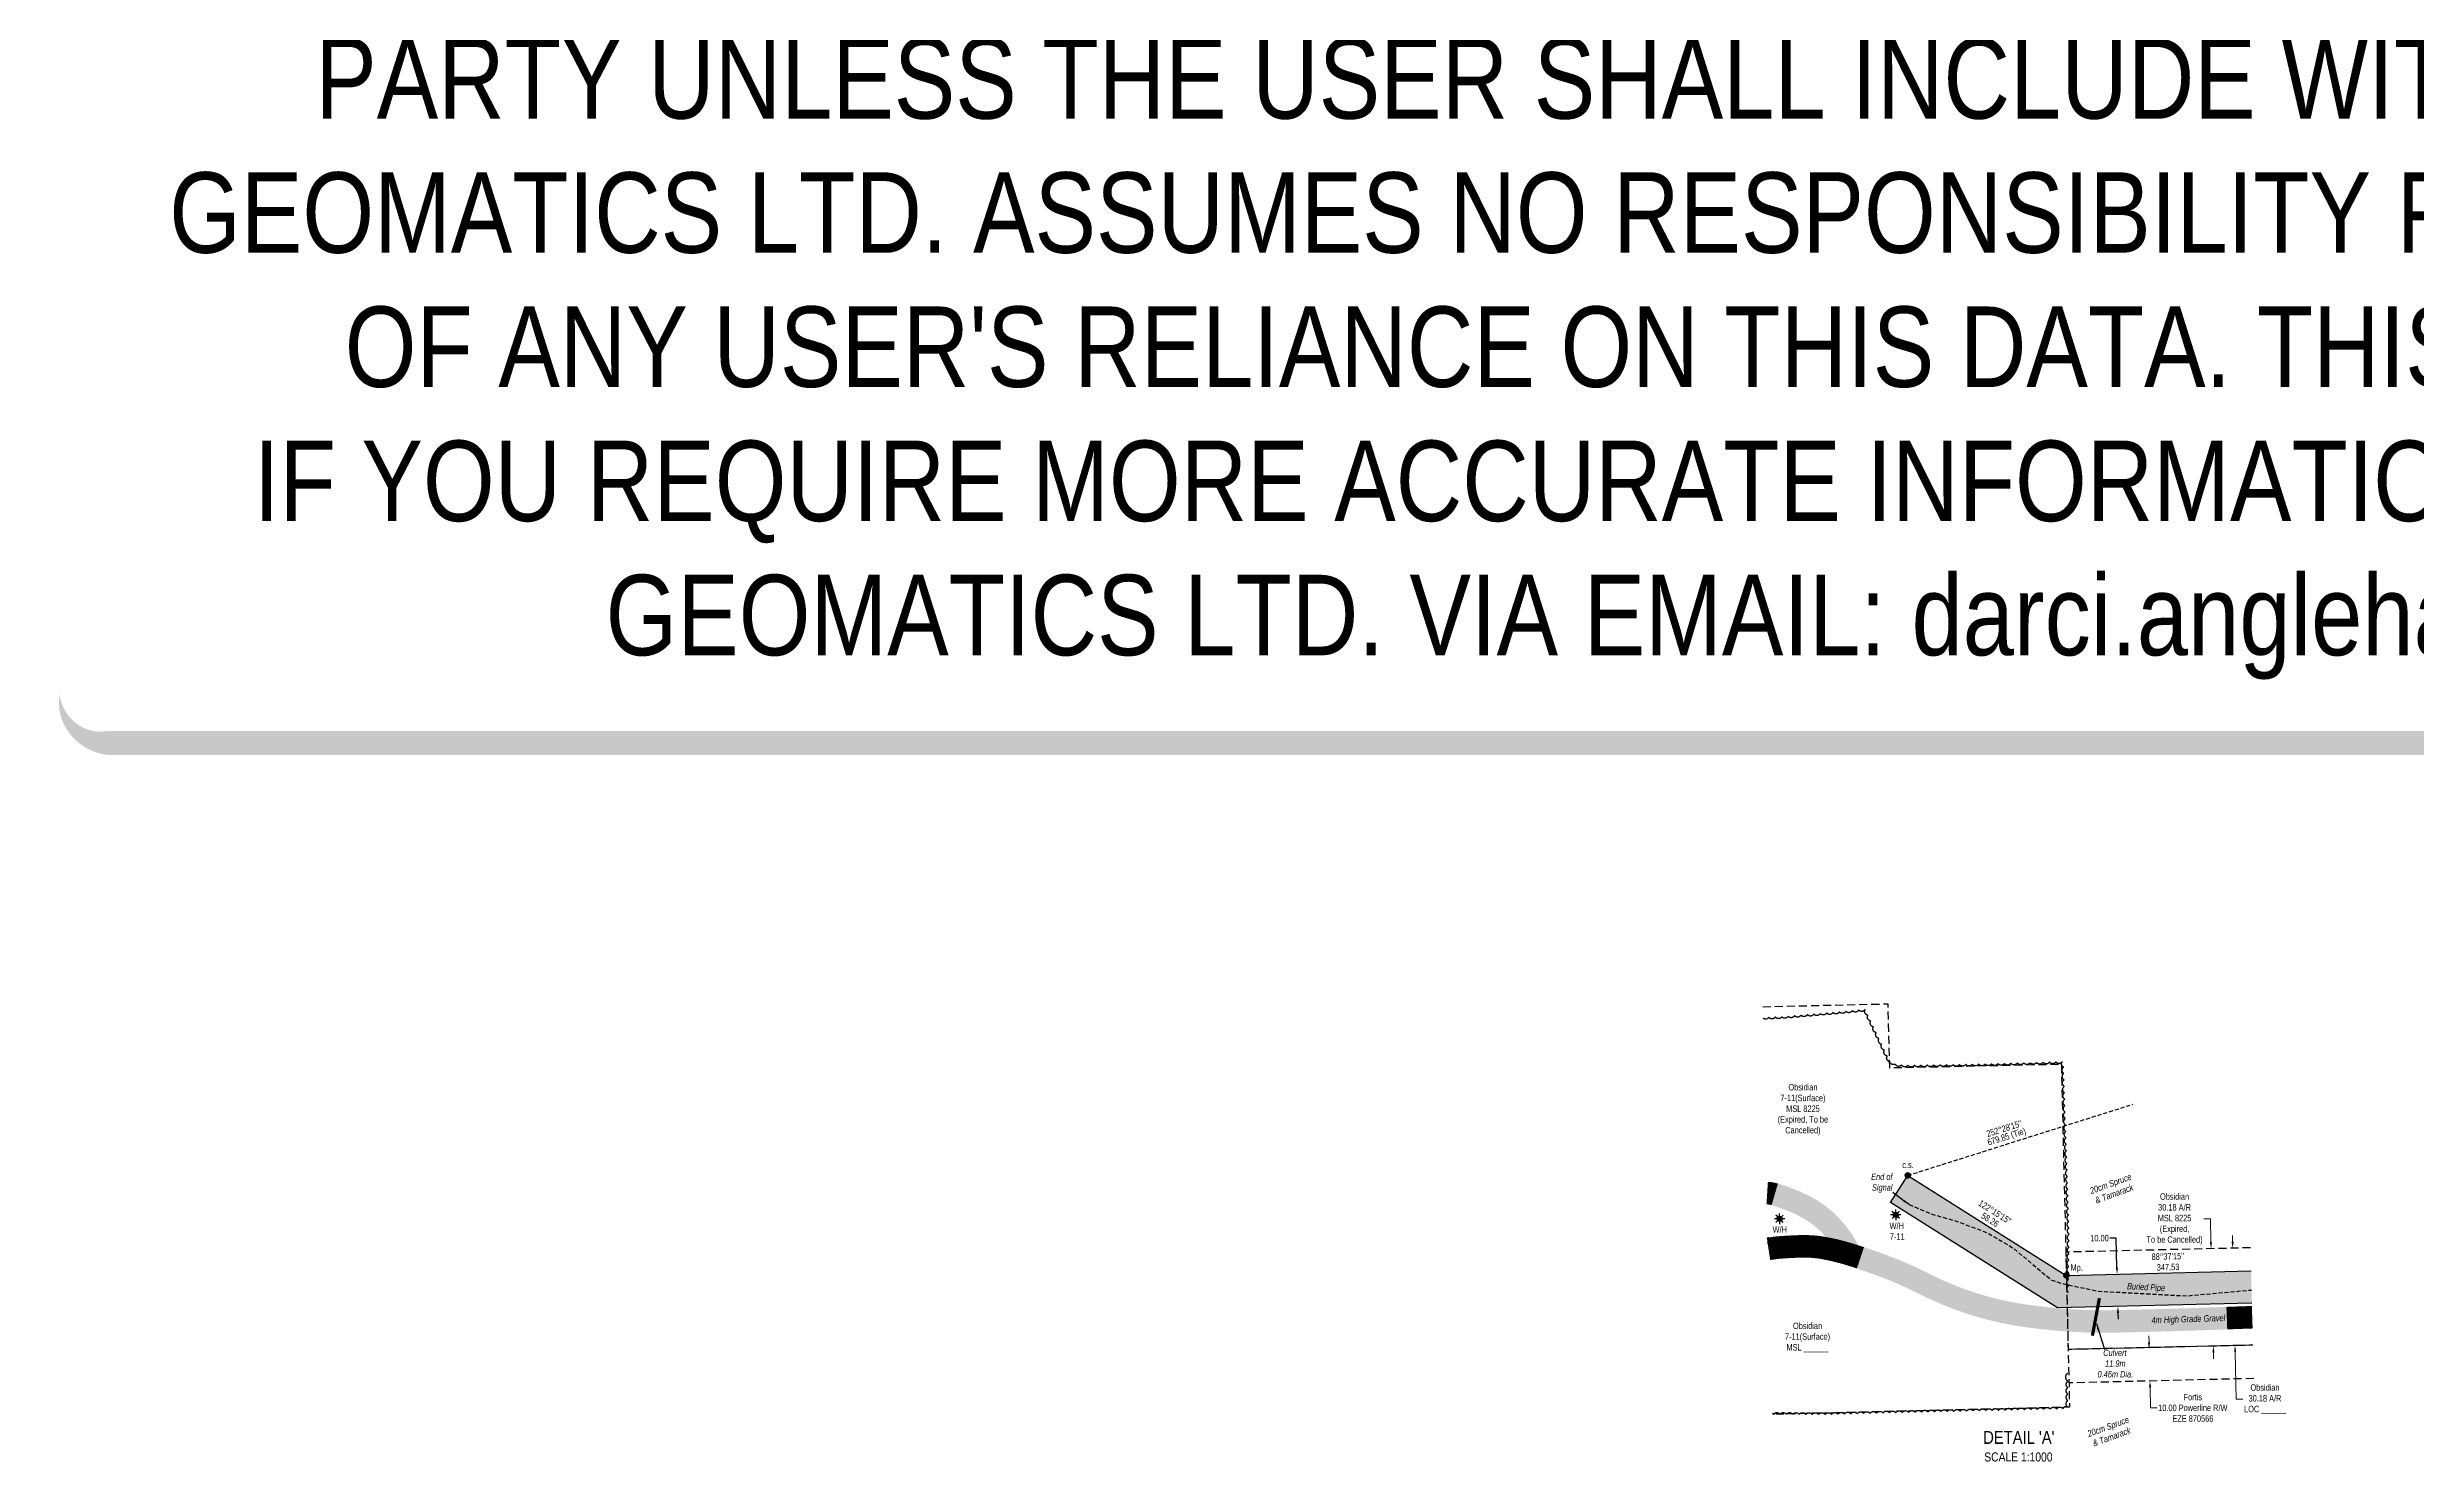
# Model space of a CAD drawing. Extents: x 616083 to 623979, y 5886983 to 5891479.
# Drawn here: x 616083 to 619764, y 5887086 to 5889283 of the extents above; entities that cross this region are included whole.
import ezdxf
from ezdxf.enums import TextEntityAlignment as Align

# ---------------------------------------------------------------- set-up
doc = ezdxf.new("R2010")
doc.units = 0
doc.header["$LTSCALE"] = 5
doc.header["$PDSIZE"] = 0.5
for name, pattern in [('0', [1, 1, 0]), ('foc-ACCESSROAD', [3.75, 2.5, -1.25]), ('foc-FLOWLINE', [3.75, 2.5, -1.25]), ('foc-TIELINE', [1.875, 1.25, -0.625]), ('UG_PIPE', [1.875, 1.25, -0.625])]:
    doc.linetypes.add(name, pattern=pattern)
doc.layers.get('Defpoints').update_dxf_attribs({"color": 9})
for name, color, linetype, lineweight in [('AS-GENERAL', 48, 'Continuous', 18), ('C-AR-T', 13, 'Continuous', 9), ('C-WS-T', 13, 'Continuous', 9), ('F-EZE-T', 190, 'Continuous', 9), ('T-TEXT', 48, 'Continuous', 18)]:
    doc.layers.add(name, color=color, linetype=linetype, lineweight=lineweight)
for name, color, linetype in [('AS-PIPE-UG', 44, 'UG_PIPE'), ('AS-PIPE-UG-T', 44, 'Continuous'), ('AS-ROADS', 254, 'Continuous'), ('C-AR', 13, 'foc-ACCESSROAD'), ('C-WS', 13, 'foc-ACCESSROAD'), ('C-WS-S', 8, 'Continuous'), ('DETAIL-T', 7, 'Continuous'), ('F-EZE', 190, 'foc-FLOWLINE'), ('L-BD', 7, 'Continuous'), ('L-BD1', 253, 'Continuous'), ('L-MON', 1, 'Continuous'), ('L-TIE', 7, 'foc-TIELINE'), ('P-PROPOSED', 10, 'Continuous'), ('P-PROPOSED-H', 21, 'Continuous'), ('P-TXT', 4, 'Continuous'), ('T-BUSH', 110, '0'), ('T-BUSH-T', 110, 'Continuous')]:
    doc.layers.add(name, color=color, linetype=linetype)
doc.layers.add('DISCLAIMER', color=7, linetype='Continuous', plot=False)
doc.styles.add('80', font='ARIALN.TTF', dxfattribs={"height": 10})
doc.styles.add('80CG', font='ARIALN.TTF', dxfattribs={"height": 10})
doc.styles.add('80L', font='ARIALN.TTF', dxfattribs={"height": 10})
doc.dimstyles.new('Compass 5 000', dxfattribs={"dimscale": 5, "dimtxt": 9, "dimasz": 2, "dimexe": 0.2, "dimexo": 0.0625, "dimgap": 0.5, "dimtad": 0, "dimtih": 1, "dimtoh": 1, "dimzin": 0, "dimdsep": 46, "dimtxsty": '80CG', "dimcen": 0.1, "dimse1": 1, "dimse2": 1, "dimclrd": 256, "dimclrt": 256, "dimaunit": 1, "dimadec": 4, "dimazin": 0, "dimtfac": 0.06, "dimtofl": 0, "dimtmove": 0, "dimatfit": 1, "dimfxl": 0.2, "dimtolj": 1, "dimtzin": 0, "dimlwd": -1, "dimarcsym": 0})

# ---------------------------------------------------------------- blocks, each defined once
blk = doc.blocks.new('*D448')
at = {"layer": 'Defpoints', "color": 0, "transparency": 16777216}
for p in [(619298.2, 5887377.3), (619337.9, 5887378.2), (619339.1, 5887328.2)]:
    blk.add_point(p, dxfattribs=at)
at = {"layer": 'P-TXT', "transparency": 16777216}
for p, q in [((619296.8, 5887433.2), (619286.8, 5887433.2)), ((619297.9, 5887387.2), (619296.8, 5887433.2)), ((619299.6, 5887317.3), (619299.9, 5887307.3))]:
    blk.add_line(p, q, dxfattribs=at)
for points in [[(619299.6, 5887387.3), (619296.3, 5887387.2), (619298.2, 5887377.3)], [(619301.3, 5887317.3), (619298, 5887317.2), (619299.4, 5887327.3)]]:
    blk.add_solid(points, dxfattribs=at)
at = {"layer": 'P-TXT', "transparency": 16777216, "insert": (619270.9, 5887433.2), "char_height": 10, "attachment_point": 5, "style": '80CG'}
blk.add_mtext('\\A1;10.00', dxfattribs=at)
blk = doc.blocks.new('*D447')
at = {"layer": 'Defpoints', "color": 0, "transparency": 16777216}
for p in [(619752.3, 5887271.2), (619349.2, 5887211.3), (619753.5, 5887221.2)]:
    blk.add_point(p, dxfattribs=at)
at = {"layer": 'F-EZE-T', "transparency": 16777216}
for p, q in [((619347.8, 5887271.3), (619347.5, 5887281.3)), ((619349.5, 5887201.3), (619350.3, 5887169.6)), ((619350.3, 5887169.6), (619360.3, 5887169.6))]:
    blk.add_line(p, q, dxfattribs=at)
for points in [[(619349.4, 5887271.4), (619346.1, 5887271.3), (619348, 5887261.3)], [(619351.2, 5887201.4), (619347.8, 5887201.3), (619349.2, 5887211.3)]]:
    blk.add_solid(points, dxfattribs=at)
at = {"layer": 'F-EZE-T', "transparency": 16777216, "insert": (619415.9, 5887169.6), "char_height": 10, "attachment_point": 5, "style": '80CG'}
blk.add_mtext('\\A1;Fortis\\P10.00 Powerline R/W\\PEZE 870566', dxfattribs=at)
blk = doc.blocks.new('GAS')
h = blk.add_hatch(color=255)
h.dxf.hatch_style = 1
edge = h.paths.add_edge_path()
edge.add_arc((0, 0), 0.9, 0, 360)
for p, q in [((-0.81, 0), (-1.62, 0)), ((-0.57, 0.57), (-1.14, 1.14)), ((0, 0.81), (0, 1.62)), ((0.57, 0.57), (1.14, 1.14)), ((1.62, 0), (0.81, 0)), ((-0.57, -0.57), (-1.14, -1.14)), ((0, -0.81), (0, -1.62)), ((1.14, -1.14), (0.57, -0.57))]:
    blk.add_line(p, q)
blk.add_circle((0, 0), 0.8)
blk = doc.blocks.new('*D449')
at = {"layer": 'C-AR-T', "transparency": 16777216}
for p, q in [((619443.2, 5887463), (619433.2, 5887463)), ((619444, 5887426.9), (619443.2, 5887463)), ((619447.9, 5887256), (619448.1, 5887246))]:
    blk.add_line(p, q, dxfattribs=at)
for points in [[(619445.7, 5887426.9), (619442.3, 5887426.8), (619444.2, 5887416.9)], [(619449.6, 5887256), (619446.3, 5887255.9), (619447.7, 5887266)]]:
    blk.add_solid(points, dxfattribs=at)
at = {"layer": 'Defpoints', "color": 0, "transparency": 16777216}
for p in [(619444.2, 5887416.9), (619471, 5887417.5), (619474.4, 5887266.6)]:
    blk.add_point(p, dxfattribs=at)
at = {"layer": 'C-AR-T', "transparency": 16777216, "insert": (619387.5, 5887463), "char_height": 10, "attachment_point": 5, "style": '80CG'}
blk.add_mtext('\\A1;Obsidian\\P30.18 A/R\\PMSL 8225\\P(Expired, \\PTo be Cancelled)', dxfattribs=at)
blk = doc.blocks.new('*D465')
at = {"layer": 'C-AR-T', "transparency": 16777216}
for p, q in [((619477.7, 5887427.6), (619477.5, 5887437.6)), ((619481.7, 5887256.8), (619483.4, 5887183.1)), ((619483.4, 5887183.1), (619493.4, 5887183.1))]:
    blk.add_line(p, q, dxfattribs=at)
for points in [[(619479.4, 5887427.7), (619476, 5887427.6), (619477.9, 5887417.7)], [(619483.3, 5887256.9), (619480, 5887256.8), (619481.4, 5887266.8)]]:
    blk.add_solid(points, dxfattribs=at)
at = {"layer": 'Defpoints', "color": 0, "transparency": 16777216}
for p in [(619476.5, 5887417.6), (619480, 5887266.8), (619481.4, 5887266.8)]:
    blk.add_point(p, dxfattribs=at)
at = {"layer": 'C-AR-T', "transparency": 16777216, "insert": (619528, 5887183.1), "char_height": 10, "attachment_point": 5, "style": '80CG'}
blk.add_mtext('\\A1;Obsidian\\P30.18 A/R\\PLOC ______', dxfattribs=at)
blk = doc.blocks.new('PLIA')
at = {"color": 255, "const_width": 1}
blk.add_lwpolyline([(-0.5, 0, 1), (0.5, 0, 1)], format="xyb", close=True, dxfattribs=at)
blk = doc.blocks.new('PLIAA')
blk.add_blockref('PLIA', (0, 0))
blk = doc.blocks.new('PLIB')
at = {"color": 1}
blk.add_circle((0, 0), 0.8, dxfattribs=at)
blk = doc.blocks.new('PLIBB')
blk.add_blockref('PLIB', (0, 0))
blk = doc.blocks.new('PLICC')
for name in ['PLIAA', 'PLIBB']:
    blk.add_blockref(name, (0, 0))
blk = doc.blocks.new('PLI')
blk.add_blockref('PLICC', (0, 0))
blk = doc.blocks.new('Disclaimer_Legal')
at = {"layer": 'DISCLAIMER', "color": 254, "flags": 128}
blk.add_lwpolyline([(-3612.9, -1104.6, 37.5, 37.5, 0), (4096.1, -1104.6, 37.5, 37.5, 0.414214), (4171.1, -1029.6, 37.5, 37.5, 0), (4171.1, 2078.7, 37.5, 0, 0.414214), (4096.1, 2153.7, 0, 0, 0), (-3612.9, 2153.7, 0, 0, 0.414214), (-3687.9, 2078.7, 0, 0, 0), (-3687.9, -1029.6, 0, 37.5, 0.414214)], format="xyseb", close=True, dxfattribs=at)
at = {"layer": 'DISCLAIMER', "color": 254, "insert": (241.6, 533.9), "char_height": 125, "width": 7717.568, "attachment_point": 5, "style": '80'}
blk.add_mtext('NOTICE TO THE CORPORATION, PERSON &/OR PERSONS REGARDING THIS COMPUTER AIDED DESIGN AND DRAFTING (CADD) FILES. ACCEPTANCE OF THE CADD DATA IS BASED ON THE FOLLOWING DISCLAIMER WHICH COVERS ALL CADD DATA RECIEVED FROM COMPASS GEOMATICS LTD.\\P{\\fArial Narrow|b1|i0|c0|p34;DISCLAIMER}\\PCOMPASS GEOMATICS LTD. MAKES NO REPRESENTATION OR WARRANTIES, EXPRESS OR IMPLIED, WITH RESPECT TO THE REUSE OF THE DATA PROVIDED HEREWITH, REGARDLESS OF ITS FORMAT OR THE MEANS OF ITS TRANSMISSION. THERE IS NO GUARANTEE OR REPRESENTATION TO THE USER AS TO THE ACCURACY, CURRENCY, SUITABILITY OR RELIABILITY OF THIS DATA FOR ANY PURPOSE. THE USER ACCEPTS THE DATA "AS IS", AND ASSUMES ALL RISKS ASSOCIATED WITH ITS USE. BY ACCEPTANCE OF THIS DATA, THE USER AGREES NOT TO TRANSMIT THIS DATA OR PROVIDE ACCESS OR ANY PART OF IT TO ANOTHER PARTY UNLESS THE USER SHALL INCLUDE WITH THE DATA A COPY OF THIS DISCLAIMER. COMPASS GEOMATICS LTD. ASSUMES NO RESPONSIBILITY FOR ACTUAL OR CONSEQUENTIAL DAMAGE AS A RESULT OF ANY USER\'S RELIANCE ON THIS DATA. THIS CADD FILE IS FOR ILLUSTRATION PURPOSES ONLY.\\PIF YOU REQUIRE MORE ACCURATE INFORMATION, PLEASE CONTACT DARCI ANGLEHART AT COMPASS GEOMATICS LTD. VIA EMAIL: darci.anglehart@compassgeomatics.ca OR CELL: 506-961-7292', dxfattribs=at)

msp = doc.modelspace()

# ---------------------------------------------------------------- hatches: boundary and pattern name
at = {"layer": 'P-PROPOSED-H'}
h = msp.add_hatch(color=256, dxfattribs=at)
h.dxf.hatch_style = 1
h.paths.add_polyline_path([(619507.656, 5887332.28), (619506.436, 5887382.265), (619219.317, 5887375.353), (618973.057, 5887530.758), (618946.373, 5887488.473), (619205.413, 5887325.003)])

# ---------------------------------------------------------------- linework, layer by layer
at = {"layer": 'AS-GENERAL', "const_width": 4.998, "flags": 128}
msp.add_lwpolyline([(619259.837, 5887281.708), (619270.717, 5887339.928)], dxfattribs=at)
at = {"layer": 'AS-PIPE-UG', "flags": 128}
msp.add_lwpolyline([(618974.977, 5887485.308), (618989.437, 5887479.333), (619008.217, 5887471.238), (619044.147, 5887460.968), (619070.127, 5887451.743), (619096.922, 5887441.473), (619136.732, 5887417.918), (619176.542, 5887384.543), (619187.177, 5887375.793), (619196.832, 5887367.923), (619215.392, 5887362.113), (619269.062, 5887350.923), (619405.942, 5887343.578), (619507.157, 5887352.702)], dxfattribs=at)
at = {"layer": 'AS-ROADS', "const_width": 35}
msp.add_lwpolyline([(618884.329, 5887407.405, 0.07882927), (618853.057, 5887452.824, 0.08580903), (618812.357, 5887483.083, 0.04606903), (618766.373, 5887501.237, 0.0554573), (618754.56, 5887503.304, 0.13057701)], format="xyb", dxfattribs=at)
at = {"layer": 'AS-ROADS'}
msp.add_lwpolyline([(618756.625, 5887416.468, 35, 35, 0.00451312), (618761.194, 5887417.214, 35, 35, -0.02543844), (618775.297, 5887418.913, 35, 35, -0.00825518), (618803.831, 5887420.412, 35, 35, -0.01656645), (618818.072, 5887420.453, 35, 35, -0.03790441), (618843.371, 5887417.76, 35, 35, -0.02649294), (618878.747, 5887409.298, 35, 35, -0.00979966), (618899.479, 5887402.717, 35, 35, -0.00579072), (618934.197, 5887390.493, 35, 35, -0.03084278), (618994.893, 5887363.983, 35, 35, 0.03120402), (619054.907, 5887337.823, 35, 35, 0.02705311), (619106.739, 5887322.096, 35, 35, 0.0269065), (619160.252, 5887311.988, 35, 35, 0.01743038), (619230.129, 5887305.115, 35, 35, 0.02081627), (619288.917, 5887303.848, 35, 35, 0.00431308), (619468.693, 5887309.008, 35, 35, -0.00057187), (619508.189, 5887310.438, 35, 35, -0.00060883)], format="xyseb", dxfattribs=at)
at = {"layer": 'C-AR', "flags": 128}
msp.add_lwpolyline([(619505.557, 5887418.294), (619218.533, 5887411.604), (619222.119, 5887260.8), (619509.237, 5887267.493)], dxfattribs=at)
at = {"layer": 'C-WS', "flags": 128}
msp.add_lwpolyline([(618747.68, 5887792.671), (618941.799, 5887797.234), (618942.507, 5887772.253), (618944.612, 5887698.028), (619211.59, 5887703.611), (619224.262, 5887170.653), (618762.73, 5887159.679)], dxfattribs=at)
at = {"layer": 'F-EZE', "flags": 128}
for points in [[(619222.119, 5887260.8), (619509.237, 5887267.493)], [(619510.51, 5887215.266), (619223.368, 5887208.259)]]:
    msp.add_lwpolyline(points, dxfattribs=at)
at = {"layer": 'L-TIE', "flags": 128}
msp.add_lwpolyline([(618973.057, 5887530.758), (619322.46, 5887641.12)], dxfattribs=at)
at = {"layer": 'P-PROPOSED', "flags": 128}
msp.add_lwpolyline([(619507.656, 5887332.28), (619205.413, 5887325.003), (618946.373, 5887488.473), (618973.057, 5887530.758), (619219.317, 5887375.353), (619506.436, 5887382.265)], dxfattribs=at)
at = {"layer": 'T-BUSH', "flags": 128}
for points in [[(619222.691, 5887349.249, -0.52056705), (619222.818, 5887359.245, -0.52056705), (619222.946, 5887369.241, -0.52056705), (619223.074, 5887379.236, -0.52056705), (619223.201, 5887389.232, -0.52056705), (619223.329, 5887399.227, -0.52056705), (619223.457, 5887409.223, -0.52056705), (619223.584, 5887419.219, -0.52056705), (619223.712, 5887429.214, -0.52056705), (619223.795, 5887439.209, -0.52056705), (619223.491, 5887449.201, -0.52056705), (619223.187, 5887459.193, -0.52056705), (619222.883, 5887469.185, -0.52056705), (619222.579, 5887479.177, -0.52056705), (619222.275, 5887489.168, -0.52056705), (619221.971, 5887499.16, -0.52056705), (619221.667, 5887509.152, -0.52056705), (619221.363, 5887519.144, -0.52056705), (619221.059, 5887529.136, -0.52056705), (619220.715, 5887539.126, -0.52056705), (619220.363, 5887549.116, -0.52056705), (619220.012, 5887559.107, -0.52056705), (619219.66, 5887569.097, -0.52056705), (619219.309, 5887579.087, -0.52056705), (619218.958, 5887589.077, -0.52056705), (619218.606, 5887599.068, -0.52056705), (619218.255, 5887609.058, -0.52056705), (619217.903, 5887619.048, -0.52056705), (619217.552, 5887629.038, -0.52056705), (619217.201, 5887639.029, -0.52056705), (619216.849, 5887649.019, -0.52056705), (619216.498, 5887659.009, -0.52056705), (619216.146, 5887668.999, -0.52056705), (619215.795, 5887678.99, -0.52056705), (619215.444, 5887688.98, -0.52056705), (619215.092, 5887698.97, -0.52056705), (619213.138, 5887707.25, -0.52056705), (619203.146, 5887706.951, -0.52056705), (619193.154, 5887706.652, -0.52056705), (619183.162, 5887706.353, -0.52056705), (619173.17, 5887706.054, -0.52056705), (619163.178, 5887705.755, -0.52056705), (619153.186, 5887705.456, -0.52056705), (619143.194, 5887705.157, -0.52056705), (619133.202, 5887704.858, -0.52056705), (619123.21, 5887704.559, -0.52056705), (619113.219, 5887704.26, -0.52056705), (619103.227, 5887703.961, -0.52056705), (619093.234, 5887703.709, -0.52056705), (619083.239, 5887703.533, -0.52056705), (619073.244, 5887703.357, -0.52056705), (619063.249, 5887703.181, -0.52056705), (619053.254, 5887703.004, -0.52056705), (619043.259, 5887702.828, -0.52056705), (619033.264, 5887702.652, -0.52056705), (619023.269, 5887702.476, -0.52056705), (619013.275, 5887702.3, -0.52056705), (619003.28, 5887702.124, -0.52056705), (618993.285, 5887701.948, -0.52056705), (618983.29, 5887701.772, -0.52056705), (618973.295, 5887701.596, -0.52056705), (618963.338, 5887701.995, -0.52056705), (618953.452, 5887703.479, -0.52056705), (618945.261, 5887707.246, -0.52056705), (618940.984, 5887716.281, -0.52056705), (618936.708, 5887725.316, -0.52056705), (618932.431, 5887734.351, -0.52056705), (618928.154, 5887743.387, -0.52056705), (618923.877, 5887752.422, -0.52056705), (618919.6, 5887761.457, -0.52056705), (618915.323, 5887770.492, -0.52056705), (618911.046, 5887779.528, -0.52056705), (618906.729, 5887788.493, -0.52056705), (618896.782, 5887787.508, -0.52056705), (618886.834, 5887786.523, -0.52056705), (618876.886, 5887785.538, -0.52056705), (618866.93, 5887784.649, -0.52056705), (618856.969, 5887783.8, -0.52056705), (618847.009, 5887782.95, -0.52056705), (618837.049, 5887782.101, -0.52056705), (618827.088, 5887781.251, -0.52056705), (618817.128, 5887780.402, -0.52056705), (618807.168, 5887779.552, -0.52056705), (618797.208, 5887778.703, -0.52056705), (618787.247, 5887777.853, -0.52056705), (618777.287, 5887777.004, -0.52056705), (618767.299, 5887776.6, -0.52056705), (618757.31, 5887776.223, -0.46191002), (618748.1, 5887774.998, -0.46191002)], [(618762.694, 5887161.207, -0.09760145), (618764.508, 5887159.704, -0.52056705), (618774.504, 5887159.663, -0.52056705), (618784.5, 5887159.622, -0.52056705), (618794.497, 5887159.581, -0.52056705), (618804.493, 5887159.54, -0.52056705), (618814.489, 5887159.499, -0.52056705), (618824.486, 5887159.458, -0.52056705), (618834.482, 5887159.417, -0.52056705), (618844.478, 5887159.376, -0.52056705), (618854.472, 5887159.556, -0.52056705), (618864.465, 5887159.83, -0.52056705), (618874.457, 5887160.104, -0.52056705), (618884.45, 5887160.378, -0.52056705), (618894.443, 5887160.652, -0.52056705), (618904.435, 5887160.926, -0.52056705), (618914.428, 5887161.2, -0.52056705), (618924.421, 5887161.474, -0.52056705), (618934.413, 5887161.748, -0.52056705), (618944.407, 5887161.999, -0.52056705), (618954.4, 5887162.232, -0.52056705), (618964.394, 5887162.465, -0.52056705), (618974.388, 5887162.698, -0.52056705), (618984.381, 5887162.931, -0.52056705), (618994.375, 5887163.164, -0.52056705), (619004.369, 5887163.398, -0.52056705), (619014.363, 5887163.631, -0.52056705), (619024.356, 5887163.864, -0.52056705), (619034.35, 5887164.097, -0.52056705), (619044.344, 5887164.33, -0.52056705), (619054.337, 5887164.563, -0.52056705), (619064.331, 5887164.797, -0.52056705), (619074.325, 5887165.03, -0.52056705), (619084.319, 5887165.263, -0.52056705), (619094.312, 5887165.496, -0.52056705), (619104.306, 5887165.729, -0.52056705), (619114.3, 5887165.962, -0.52056705), (619124.293, 5887166.196, -0.52056705), (619134.287, 5887166.429, -0.52056705), (619144.281, 5887166.662, -0.52056705), (619154.274, 5887166.895, -0.52056705), (619164.268, 5887167.128, -0.52056705), (619174.262, 5887167.361, -0.52056705), (619184.256, 5887167.595, -0.52056705), (619194.249, 5887167.828, -0.52056705), (619204.243, 5887168.061, -0.52056705), (619214.237, 5887168.294, -0.52056705), (619221.685, 5887171.018, -0.52056705), (619221.704, 5887181.015, -0.52056705), (619221.723, 5887191.011, -0.52056705), (619221.743, 5887201.008, -0.52056705), (619221.762, 5887211.004, -0.52056705), (619221.786, 5887223.707)]]:
    msp.add_lwpolyline(points, format="xyb", dxfattribs=at)

# ---------------------------------------------------------------- block references
msp.add_blockref('Disclaimer_Legal', (619789.133, 5889306.989))
at = {"layer": 'C-WS-S', "xscale": 4.998212649999989, "yscale": 4.998212649999989, "zscale": 4.998212649999989}
for p in [(618773.787, 5887463.313), (618954.372, 5887469.393)]:
    msp.add_blockref('GAS', p, dxfattribs=at)
at = {"layer": 'L-MON', "xscale": 4.998212649999995, "yscale": 4.998212649999995, "zscale": 4.998212649999995}
for p in [(618973.057, 5887530.758), (619219.317, 5887375.353)]:
    msp.add_blockref('PLI', p, dxfattribs=at)

# ---------------------------------------------------------------- texts
at = {"layer": 'AS-PIPE-UG-T', "insert": (618915.79, 5887533.586), "char_height": 9.99643, "attachment_point": 1, "style": '80L'}
msp.add_mtext_dynamic_manual_height_columns('\\pi0.33235;{\\fArial Narrow|b0|i1|c0|p34;End of\\P\\pi1.6041;Signal}', width=34.71119, gutter_width=50, heights=[0], dxfattribs=at)
at = {"layer": 'AS-PIPE-UG-T', "insert": (619313.713, 5887363.927), "char_height": 9.99643, "attachment_point": 1, "rotation": 356.928446, "style": '80L'}
msp.add_mtext_dynamic_manual_height_columns('\\pi0.30942;{\\fArial Narrow|b0|i1|c0|p34;Buried Pipe}', width=59.03588, gutter_width=50, heights=[0], dxfattribs=at)
at = {"layer": 'C-WS-T', "attachment_point": 1, "style": '80L'}
for s, width, insert, char_height in [('\\pi21.624;Obsidian\\P\\pi9.1345;7-11(Surface)\\P\\pi18.094;MSL 8225\\P\\pi4.9736;(Expired, To be \\P\\pi16.785;Cancelled)', 87.08217, (618765.946, 5887672.696), 10), ('\\pi6.783;W/H\\P\\pi7.2194;7-11', 34.71119, (618937.923, 5887457.354), 9.99643), ('\\pi6.783;W/H\\P\\pi-3.5748;102/7-11', 34.71119, (618756.295, 5887451.658), 9.99643), ('\\pi21.624;Obsidian\\P\\pi9.1345;7-11(Surface)\\P\\pi11.454;MSL ______', 87.08217, (618773.095, 5887302.038), 10)]:
    msp.add_mtext_dynamic_manual_height_columns(s, width=width, gutter_width=50, heights=[0], dxfattribs=dict(at, insert=insert, char_height=char_height))
at = {"layer": 'DETAIL-T', "color": 3, "insert": (619031.236, 5887133.703), "char_height": 20, "width": 225.8342, "attachment_point": 1, "style": '80CG'}
msp.add_mtext("\\pi59.022;DETAIL 'A'\\P\\pi60.627;{\\H0.7x;SCALE 1:1000}", dxfattribs=at)
at = {"layer": 'L-BD', "style": '80L'}
for s, p in [("252°28'15''", (619122.63, 5887603.441)), ('679.85 (Tie)', (619126.921, 5887589.858))]:
    msp.add_text(s, height=9.99643, rotation=17.5292, dxfattribs=at).set_placement(p, align=Align.MIDDLE)
at = {"layer": 'L-BD1', "style": '80L'}
for s, height, p in [("122°15'15''", 9.99643, (619108.396, 5887473.866)), ('58.26', 9.9964, (619100.793, 5887461.82))]:
    msp.add_text(s, height=height, rotation=327.7456, dxfattribs=at).set_placement(p, align=Align.MIDDLE)
at = {"layer": 'L-MON', "char_height": 9.9964, "attachment_point": 1, "style": '80L'}
for s, insert in [('c.s.', (618964.471, 5887552.082)), ('Mp.', (619225.917, 5887392.685))]:
    msp.add_mtext_dynamic_manual_height_columns(s, width=18.21733, gutter_width=50, heights=[0], dxfattribs=dict(at, insert=insert))
at = {"layer": 'T-BUSH-T', "char_height": 9.99643, "attachment_point": 1, "rotation": 20, "style": '80L'}
for insert in [(619254.51, 5887510.906), (619250.587, 5887133.509)]:
    msp.add_mtext_dynamic_manual_height_columns('\\pi0.39955;{\\fArial Narrow|b0|i1|c0|p34;20cm Spruce\\P\\pi2.9362;& Tamarack}', width=67.3101, gutter_width=50, heights=[0], dxfattribs=dict(at, insert=insert))
at = {"layer": 'T-TEXT', "insert": (619351.152, 5887310.832), "char_height": 9.99643, "attachment_point": 1, "rotation": 1.833503, "style": '80L'}
msp.add_mtext_dynamic_manual_height_columns('\\pi0.33857;{\\fArial Narrow|b0|i1|c0|p34;4m High Grade Gravel Road}', width=145.8367, gutter_width=50, heights=[0], dxfattribs=at)
at = {"layer": 'T-TEXT', "insert": (619263.057, 5887260.188), "char_height": 9.99643, "attachment_point": 1, "style": '80L'}
msp.add_mtext_dynamic_manual_height_columns('\\pi13.66;{\\fArial Narrow|b0|i1|c0|p34;Culvert\\P\\pi16.527;11.9m\\P\\pi4.7851;0.46m Dia.}', width=62.9959, gutter_width=50, heights=[0], dxfattribs=at)

# ---------------------------------------------------------------- dimensions: what is measured, and where the dimension line sits
at = {"layer": 'C-AR-T'}
dim = msp.add_linear_dim(base=(619481.438, 5887266.845), p1=(619476.478, 5887417.616), p2=(619479.993, 5887266.811), angle=271.335282, text='Obsidian\\P30.18 A/R\\PLOC ______', dimstyle='Compass 5 000', dxfattribs=at)
dim.commit()
dim.dimension.update_dxf_attribs({"geometry": '*D465', "text_midpoint": (619527.995, 5887183.061), "dimtype": 161})
at = {"layer": 'F-EZE-T'}
dim = msp.add_linear_dim(base=(619349.241, 5887211.331), p1=(619752.285, 5887271.208), p2=(619753.505, 5887221.195), angle=271.397817, text='Fortis\\P10.00 Powerline R/W\\PEZE 870566', dimstyle='Compass 5 000', dxfattribs=at)
dim.commit()
dim.dimension.update_dxf_attribs({"geometry": '*D447', "text_midpoint": (619415.892, 5887169.632), "dimtype": 161})

# ---------------------------------------------------------------- leaders
at = {"layer": 'AS-PIPE-UG-T', "path_type": 1}
msp.add_leader([(618974.977, 5887485.308), (618949.671, 5887504.079)], dimstyle='Compass 5 000', override={"dimgap": 0.5, "dimtad": 0}, dxfattribs=at)
at = {"layer": 'T-TEXT', "path_type": 1}
msp.add_leader([(619266.158, 5887300.498), (619278.694, 5887260.374)], dimstyle='Compass 5 000', override={"dimgap": 0.5, "dimtad": 0}, dxfattribs=at)

# ---------------------------------------------------------------- next in the draw order: texts
at = {"layer": 'L-BD1', "insert": (619376.858, 5887409.942), "char_height": 9.99643, "width": 50.61552, "attachment_point": 2, "rotation": 1.3791, "style": '80L', "bg_fill": 3, "box_fill_scale": 1.1, "bg_fill_color": 256, "bg_fill_transparency": 0}
msp.add_mtext("88°37'15'' 347.53", dxfattribs=at)

# ---------------------------------------------------------------- next in the draw order: dimensions: what is measured, and where the dimension line sits
at = {"layer": 'C-AR-T'}
dim = msp.add_linear_dim(base=(619444.23, 5887416.875), p1=(619474.442, 5887266.571), p2=(619470.981, 5887417.488), angle=91.313662, text='Obsidian\\P30.18 A/R\\PMSL 8225\\P(Expired, \\PTo be Cancelled)', dimstyle='Compass 5 000', dxfattribs=at)
dim.commit()
dim.dimension.update_dxf_attribs({"geometry": '*D449', "text_midpoint": (619387.544, 5887463.015), "dimtype": 161})
at = {"layer": 'P-TXT'}
dim = msp.add_linear_dim(base=(619298.188, 5887377.251), p1=(619339.11, 5887328.222), p2=(619337.907, 5887378.208), angle=91.379053, text='10.00', dimstyle='Compass 5 000', dxfattribs=at)
dim.commit()
dim.dimension.update_dxf_attribs({"geometry": '*D448', "text_midpoint": (619270.902, 5887433.247), "dimtype": 161})

doc.saveas('drawing.dxf')
